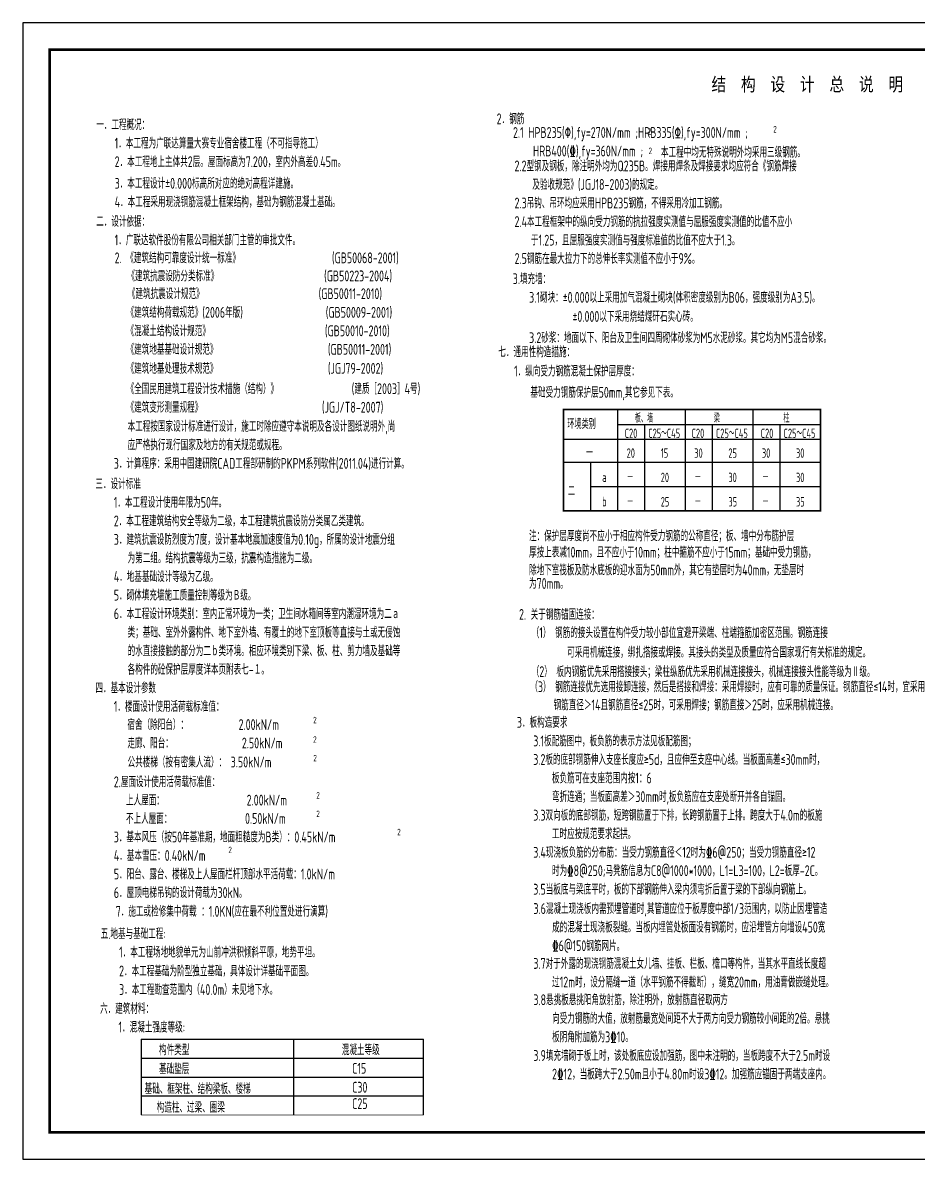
# Model space of a CAD drawing. Extents: x 127019 to 780419, y 327305 to 369305.
# Drawn here: x 127019 to 160120, y 327305 to 369305 of the extents above; entities that cross this region are included whole.
import ezdxf
from ezdxf.enums import TextEntityAlignment as Align

# ---------------------------------------------------------------- set-up
doc = ezdxf.new("R2010")
doc.units = 0
doc.header["$LTSCALE"] = 1000
doc.header["$MEASUREMENT"] = 0
doc.layers.get('0').update_dxf_attribs({"linetype": 'CONTINUOUS'})
for name, color, linetype in [('D1', 8, 'CONTINUOUS'), ('PUB_TITLE', 4, 'CONTINUOUS'), ('T', 4, 'CONTINUOUS'), ('T-SM', 7, 'CONTINUOUS'), ('T-SM1', 191, 'CONTINUOUS')]:
    doc.layers.add(name, color=color, linetype=linetype)
doc.styles.add('GB', font='gbxwxt.shx', dxfattribs={"width": 0.7, "height": 300, "bigfont": 'gbhzfs.shx'})
doc.styles.add('TSSD_Rein', font='tssdeng.shx', dxfattribs={"width": 0.6, "bigfont": 'gbhzfs.shx'})
doc.styles.add('y', font='simhei.ttf', dxfattribs={"width": 0.8})

msp = doc.modelspace()

# ---------------------------------------------------------------- linework, layer by layer
at = {"layer": 'D1', "color": 4, "linetype": 'Continuous', "const_width": 25}
msp.add_lwpolyline([(141822.2, 331743.8), (141822.2, 328943.8), (131402.6, 328943.8), (131402.6, 331743.8), (141822.2, 331743.8)], dxfattribs=at)
at = {"layer": 'PUB_TITLE'}
msp.add_lwpolyline([(127019.2, 327305.3), (186419.2, 327305.3), (186419.2, 369305.3), (127019.2, 369305.3)], close=True, dxfattribs=at)
at = {"layer": 'PUB_TITLE', "const_width": 100}
msp.add_lwpolyline([(128019.2, 328305.3), (185419.2, 328305.3), (185419.2, 368305.3), (128019.2, 368305.3)], close=True, dxfattribs=at)
at = {"layer": 'T', "linetype": 'Continuous'}
for p, q in [((149005.3, 355013.8), (149005.3, 351263.8)), ((151505.3, 355013.8), (151505.3, 351263.8)), ((154005.3, 355013.8), (154005.3, 351263.8)), ((149005.3, 354463.8), (156505.3, 354463.8)), ((150005.3, 354463.8), (150005.3, 351263.8)), ((152505.3, 354463.8), (152505.3, 351263.8)), ((155005.3, 354463.8), (155005.3, 351263.8)), ((147005.3, 353913.8), (156505.3, 353913.8)), ((147005.3, 353063.8), (156505.3, 353063.8)), ((148005.3, 353063.8), (148005.3, 351263.8)), ((148005.3, 352163.8), (156505.3, 352163.8))]:
    msp.add_line(p, q, dxfattribs=at)
at = {"layer": 'T', "color": 7, "linetype": 'Continuous', "const_width": 60}
msp.add_lwpolyline([(156505.3, 351263.8), (147005.3, 351263.8), (147005.3, 355013.8), (156505.3, 355013.8)], close=True, dxfattribs=at)
at = {"layer": 'T-SM', "linetype": 'Continuous'}
for p, q in [((131402.6, 331743.8), (131402.6, 328943.8)), ((131402.6, 331743.8), (141822.2, 331743.8)), ((137025.1, 331743.8), (137025.1, 328943.8)), ((141822.2, 331743.8), (141822.2, 328943.8)), ((131402.6, 331043.8), (141822.2, 331043.8)), ((131402.6, 330343.8), (141822.2, 330343.8)), ((131402.6, 329643.8), (141822.2, 329643.8))]:
    msp.add_line(p, q, dxfattribs=at)

# ---------------------------------------------------------------- texts
at = {"color": 7, "linetype": 'Continuous', "style": 'y', "width": 0.8}
msp.add_text('结  构  设  计  总  说  明', height=500, dxfattribs=at).set_placement((152476.3, 366780.6, -1134.8))
at = {"layer": 'T-SM', "linetype": 'Continuous', "style": 'TSSD_Rein', "width": 0.7}
for s, height, p in [('2．钢筋', 400, (144535.8, 365554.2)), ('一．工程概况：', 400, (129736.7, 365339.5)), ('2.1 HPB235(%%130),fy=270N/mm ;HRB335(%%131),fy=300N/mm ;', 400, (145141.1, 365048.6)), ('2', 240, (150124.9, 365172.1)), ('2', 240, (154757.9, 365248.4)), ('    1．本工程为广联达算量大赛专业宿舍楼工程（不可指导施工）', 400, (129736.7, 364655.1)), ('HRB400(%%132),fy=360N/mm ;', 400, (145879.1, 364363.7)), ('2', 240, (150153.7, 364449.8)), ('本工程中均无特殊说明外均采用三级钢筋。', 400, (150610.2, 364322.2)), ('    2．本工程地上主体共2层。屋面标高为7.200，室内外高差0.45m。', 400, (129736.7, 363968.6)), ('2.2型钢及钢板，除注明外均为Q235B。焊接用焊条及焊接要求均应符合《钢筋焊接', 400, (145196.9, 363813.3)), ('    3．本工程设计±0.000标高所对应的绝对高程详建施。', 400, (129736.7, 363172.2)), ('及验收规范》(JGJ18-2003)的规定。', 400, (145856.8, 363128.9)), ('    4．本工程采用现浇钢筋混凝土框架结构，基础为钢筋混凝土基础。', 400, (129736.7, 362485.7)), ('2.3吊钩、吊环均应采用HPB235钢筋，不得采用冷加工钢筋。', 400, (145196.9, 362442.3)), ('二．设计依据：', 400, (129736.7, 361763.1)), ('2.4本工程框架中的纵向受力钢筋的抗拉强度实测值与屈服强度实测值的比值不应小', 400, (145196.9, 361755.8)), ('    1．广联达软件股份有限公司相关部门主管的审批文件。', 400, (129736.7, 361076.5)), ('于1.25，且屈服强度实测值与强度标准值的比值不应大于1.3。', 400, (145804.7, 361071.4)), ('    2. 《建筑结构可靠度设计统一标准》                    (GB50068-2001)', 400, (129736.7, 360416.8)), ('2.5钢筋在最大拉力下的总伸长率实测值不应小于9%%%。', 400, (145199.7, 360392.5)), ('      《建筑抗震设防分类标准》                       (GB50223-2004)', 400, (129868.4, 359748.8)), ('3.填充墙：', 400, (145131.9, 359643.6)), ('      《建筑抗震设计规范》                         (GB50011-2010)', 400, (129885.7, 359091.8)), ('3.1砌块：%%p0.000以上采用加气混凝土砌块(体积密度级别为B06，强度级别为A3.5)。', 400, (145737.2, 358957.1)), ('      《建筑结构荷载规范》(2006年版)                  (GB50009-2001)', 400, (129837.6, 358402.1)), ('%%p0.000以下采用烧结煤矸石实心砖。', 400, (147339.3, 358249.8)), ('      《混凝土结构设计规范》                         (GB50010-2010)', 400, (129837.6, 357719.7)), ('3.2砂浆：地面以下、阳台及卫生间四周砌体砂浆为M5水泥砂浆。其它均为M5混合砂浆。', 400, (145737.2, 357466.1)), ('      《建筑地基基础设计规范》                        (GB50011-2001)', 400, (129837.6, 357035.3)), ('七．通用性构造措施：', 400, (144599.1, 356943.9)), ('      《建筑地基处理技术规范》                        (JGJ79-2002)', 400, (129837.6, 356331.2)), ('1．纵向受力钢筋混凝土保护层厚度： ', 400, (145179.5, 356232.8)), ('      《全国民用建筑工程设计技术措施（结构）》                (建质［2003］4号)', 400, (129837.6, 355580.3)), ('基础受力钢筋保护层50mm,其它参见下表。', 400, (145784.9, 355446.4)), ('      《建筑变形测量规程》                          (JGJ/T8-2007)', 400, (129837.6, 354895.9)), ('       本工程按国家设计标准进行设计，施工时除应遵守本说明及各设计图纸说明外,尚', 400, (129705.9, 354190.8)), ('       应严格执行现行国家及地方的有关规范或规程。', 400, (129705.9, 353506.4)), ('    3．计算程序：采用中国建研院CAD工程部研制的PKPM系列软件(2011.04)进行计算。', 400, (129705.9, 352819.9)), ('三．设计标准', 400, (129705.9, 352066.9)), ('    1．本工程设计使用年限为50年。', 400, (129705.9, 351382.5)), ('    2．本工程建筑结构安全等级为二级，本工程建筑抗震设防分类属乙类建筑。', 400, (129705.9, 350695.9)), ('    3．建筑抗震设防烈度为7度，设计基本地震加速度值为0.10g，所属的设计地震分组', 400, (129705.9, 350011.5)), ('注：保护层厚度尚不应小于相应构件受力钢筋的公称直径；板、墙中分布筋护层', 400, (145733.1, 350143.9)), ('厚按上表减10mm，且不应小于10mm；柱中箍筋不应小于15mm；基础中受力钢筋，', 400, (145733.1, 349539.1)), ('       为第二组。结构抗震等级为三级，抗震构造措施为二级。', 400, (129705.9, 349325)), ('    4．地基基础设计等级为乙级。', 400, (129705.9, 348638.5)), ('除地下室筏板及防水底板的迎水面为50mm外，其它有垫层时为40mm，无垫层时', 400, (145733.1, 348881.8)), ('为70mm。', 400, (145733.1, 348381.8)), ('    5．砌体填充墙施工质量控制等级为Ｂ级。', 400, (129705.9, 347951.9)), ('    6．本工程设计环境类别：室内正常环境为一类；卫生间水箱间等室内潮湿环境为二ａ', 400, (129705.9, 347265.4)), ('2. 关于钢筋锚固连接：', 400, (145363.3, 347240.2, -100)), ('       类；基础、室外外露构件、地下室外墙、有覆土的地下室顶板等直接与土或无侵蚀', 400, (129705.9, 346578.9)), ('（1） 钢筋的接头设置在构件受力较小部位宜避开梁端、柱端箍筋加密区范围。钢筋连接', 400, (145833.4, 346566.7, -100)), ('       的水直接接触的部分为二ｂ类环境。相应环境类别下梁、板、柱、剪力墙及基础等', 400, (129705.9, 345894.5)), ('可采用机械连接，绑扎搭接或焊接。其接头的类型及质量应符合国家现行有关标准的规定。', 400, (147143.7, 345842.9, -100)), ('       各构件的砼保护层厚度详本页附表七-１。', 400, (129705.9, 345207.9)), ('（2） 板内钢筋优先采用搭接接头；梁柱纵筋优先采用机械连接接头，机械连接接头性能等级为Ⅱ级。', 400, (145833.4, 345126.2, -100)), ('四．基本设计参数', 400, (129705.9, 344523.5)), ('（3） 钢筋连接优先选用接卸连接，然后是搭接和焊接：采用焊接时，应有可靠的质量保证。钢筋直径≤14时，宜采用搭接； ', 400, (145781.3, 344565.7, -100)), ('    1．楼面设计使用活荷载标准值：', 400, (129705.9, 343839.1)), ('钢筋直径＞14且钢筋直径≤25时，可采用焊接；钢筋直接＞25时，应采用机械连接。 ', 400, (146641.8, 343897.1, -100)), ('       宿舍（除阳台）：           2.00kN/m', 400, (129698.6, 343169.6)), ('2', 240, (137751.5, 343416.7)), ('3．板构造要求', 400, (145284, 343252.2)), ('       走廊、阳台：               2.50kN/m', 400, (129698.6, 342485.2)), ('2', 240, (137751.5, 342695.2)), ('3.1板配筋图中，板负筋的表示方法见板配筋图；', 400, (145889.3, 342565.7)), ('3.2板的底部钢筋伸入支座长度应≥5d，且应伸至支座中心线。当板面高差≤30mm时，', 400, (145889.3, 341879.2)), ('       公共楼梯（按有密集人流）： 3.50kN/m', 400, (129705.9, 341783.6)), ('2', 240, (137758.8, 342008.1)), ('    2.屋面设计使用活荷载标准值：', 400, (129705.9, 341055.3)), ('板负筋可在支座范围内按1：6', 400, (146581.3, 341192.6)), ('      上人屋面：                  2.00kN/m', 400, (129816.1, 340377)), ('2', 240, (137869.1, 340634.5)), ('弯折连通；当板面高差＞30mm时,板负筋应在支座处断开并各自锚固。', 400, (146581.3, 340506.1)), ('3.3双向板的底部钢筋，短跨钢筋置于下排，长跨钢筋置于上排。跨度大于4.0m的板施', 400, (145889.3, 339819.6)), ('      不上人屋面：                0.50kN/m', 400, (129816.1, 339698.8)), ('2', 240, (137869.1, 339950.2)), ('    3．基本风压（按50年基准期，地面粗糙度为B类）：0.45kN/m', 400, (129705.9, 339014.4)), ('2', 240, (140859.8, 339279.4)), ('工时应按规范要求起拱。', 400, (146581.3, 339135.2)), ('    4．基本雪压：0.40kN/m', 400, (129705.9, 338329.9)), ('2', 240, (134618.5, 338617.8)), ('3.4现浇板负筋的分布筋：当受力钢筋直径＜12时为%%1326@250；当受力钢筋直径≥12', 400, (145889.3, 338448.6)), ('时为%%1328@250;马凳筋信息为C8@1000*1000，L1=L3=100，L2=板厚-2C。', 400, (146581.3, 337770.4)), ('    5．阳台、露台、楼梯及上人屋面栏杆顶部水平活荷载：1.0kN/m', 400, (129705.9, 337645.5)), ('    6．屋顶电梯吊钩的设计荷载为30kN。', 400, (129705.9, 336961)), ('3.5当板底与梁底平时，板的下部钢筋伸入梁内须弯折后置于梁的下部纵向钢筋上。', 400, (145889.3, 337083.9)), ('7．施工或检修集中荷载 ：1.0KN(应在最不利位置处进行演算)', 400, (130458.1, 336268.4)), ('3.6混凝土现浇板内需预埋管道时,其管道应位于板厚度中部1/3范围内，以防止因埋管造', 400, (145896.9, 336369.3)), ('成的混凝土现浇板裂缝。当板内埋管处板面没有钢筋时，应沿埋管方向增设450宽', 400, (146588.9, 335682.8)), ('五.地基与基础工程:', 400, (129901.6, 335443.9)), ('    1．本工程场地地貌单元为山前冲洪积倾斜平原，地势平坦。 ', 400, (129901.6, 334759.5)), ('%%1326@150钢筋网片。', 400, (146588.9, 334996.3)), ('3.7对于外露的现浇钢筋混凝土女儿墙、挂板、栏板、檐口等构件，当其水平直线长度超', 400, (145893.8, 334341)), ('    2．本工程基础为阶型独立基础，具体设计详基础平面图。', 400, (129901.6, 334062.2)), ('过12m时，设分隔缝一道（水平钢筋不得截断），缝宽20mm，用油膏做嵌缝处理。', 400, (146585.9, 333654.5)), ('    3．本工程勘查范围内（40.0m）未见地下水。', 400, (129901.6, 333377.8)), ('六．建筑材料：', 400, (129878, 332674.3)), ('3.8悬挑板悬挑阳角放射筋，除注明外，放射筋直径取两方', 400, (145893.8, 332999.5)), ('向受力钢筋的大值，放射筋最宽处间距不大于两方向受力钢筋较小间距的2倍。悬挑', 400, (146585.9, 332313)), ('    1．混凝土强度等级:', 400, (129878, 331987.8)), ('板阴角附加筋为3%%13210。', 400, (146585.9, 331626.5)), ('构件类型', 400, (132057.7, 331151.5, -100)), ('混凝土等级', 400, (138813, 331151.5, -100)), ('3.9填充墙砌于板上时，该处板底应设加强筋，图中未注明的，当板跨度不大于2.5m时设', 400, (145893.8, 330940)), ('基础垫层', 400, (132057.7, 330451.5, -100)), ('C15', 400, (139196.4, 330466, -100)), ('2%%13212，当板跨大于2.50m且小于4.80m时设3%%13212。加强筋应锚固于两端支座内。', 400, (146585.9, 330253.5)), ('基础、框架柱、结构梁板、楼梯', 400, (131525.1, 329714.5, -100)), ('C30', 400, (139196.4, 329766, -100)), ('构造柱、过梁、圈梁', 400, (131973.8, 329025, -100)), ('C25', 400, (139196.4, 329162, -100))]:
    msp.add_text(s, height=height, dxfattribs=at).set_placement(p)
at = {"layer": 'T-SM', "color": 3, "linetype": 'Continuous', "style": 'GB', "width": 0.75}
msp.add_text('环境类别', height=350, dxfattribs=at).set_placement((147150.6, 354299.5))
for s, p in [('板、墙', (149980.5, 354534.1)), ('梁', (152676.4, 354534.1)), ('柱', (155248.4, 354534.1))]:
    msp.add_text(s, height=300, dxfattribs=at).set_placement(p, align=Align.CENTER)
at = {"layer": 'T-SM1', "linetype": 'Continuous', "style": 'GB'}
for s, width, p in [('C20', 0.75, (149502.8, 353957.2)), ('C25～C45', 0.6, (150729.7, 353957.2)), ('C20', 0.75, (151976.2, 353957.2)), ('C25～C45', 0.6, (153229.7, 353957.2)), ('C20', 0.75, (154530.2, 353957.2)), ('C25～C45', 0.6, (155729.7, 353957.2))]:
    msp.add_text(s, height=350, dxfattribs=dict(at, width=width)).set_placement(p, align=Align.CENTER)
at = {"layer": 'T-SM1', "linetype": 'Continuous', "style": 'GB', "width": 0.75}
for s, p in [('一', (147836.9, 353235.5)), ('20', (149342, 353227.2)), ('15', (150601.6, 353227.2)), ('30', (151842, 353227.2)), ('25', (153101.6, 353227.2)), ('30', (154342, 353227.2)), ('30', (155601.6, 353227.2)), ('a', (148438.5, 352335.5)), ('－', (149342, 352327.2)), ('20', (150601.6, 352327.2)), ('－', (151842, 352327.2)), ('30', (153101.6, 352327.2)), ('－', (154342, 352327.2)), ('30', (155601.6, 352327.2)), ('二', (147168.6, 351826)), ('b', (148438.5, 351435.5)), ('－', (149342, 351427.2)), ('25', (150601.6, 351427.2)), ('－', (151842, 351427.2)), ('35', (153101.6, 351427.2)), ('－', (154342, 351427.2)), ('35', (155601.6, 351427.2))]:
    msp.add_text(s, height=350, dxfattribs=at).set_placement(p)

doc.saveas('drawing.dxf')
